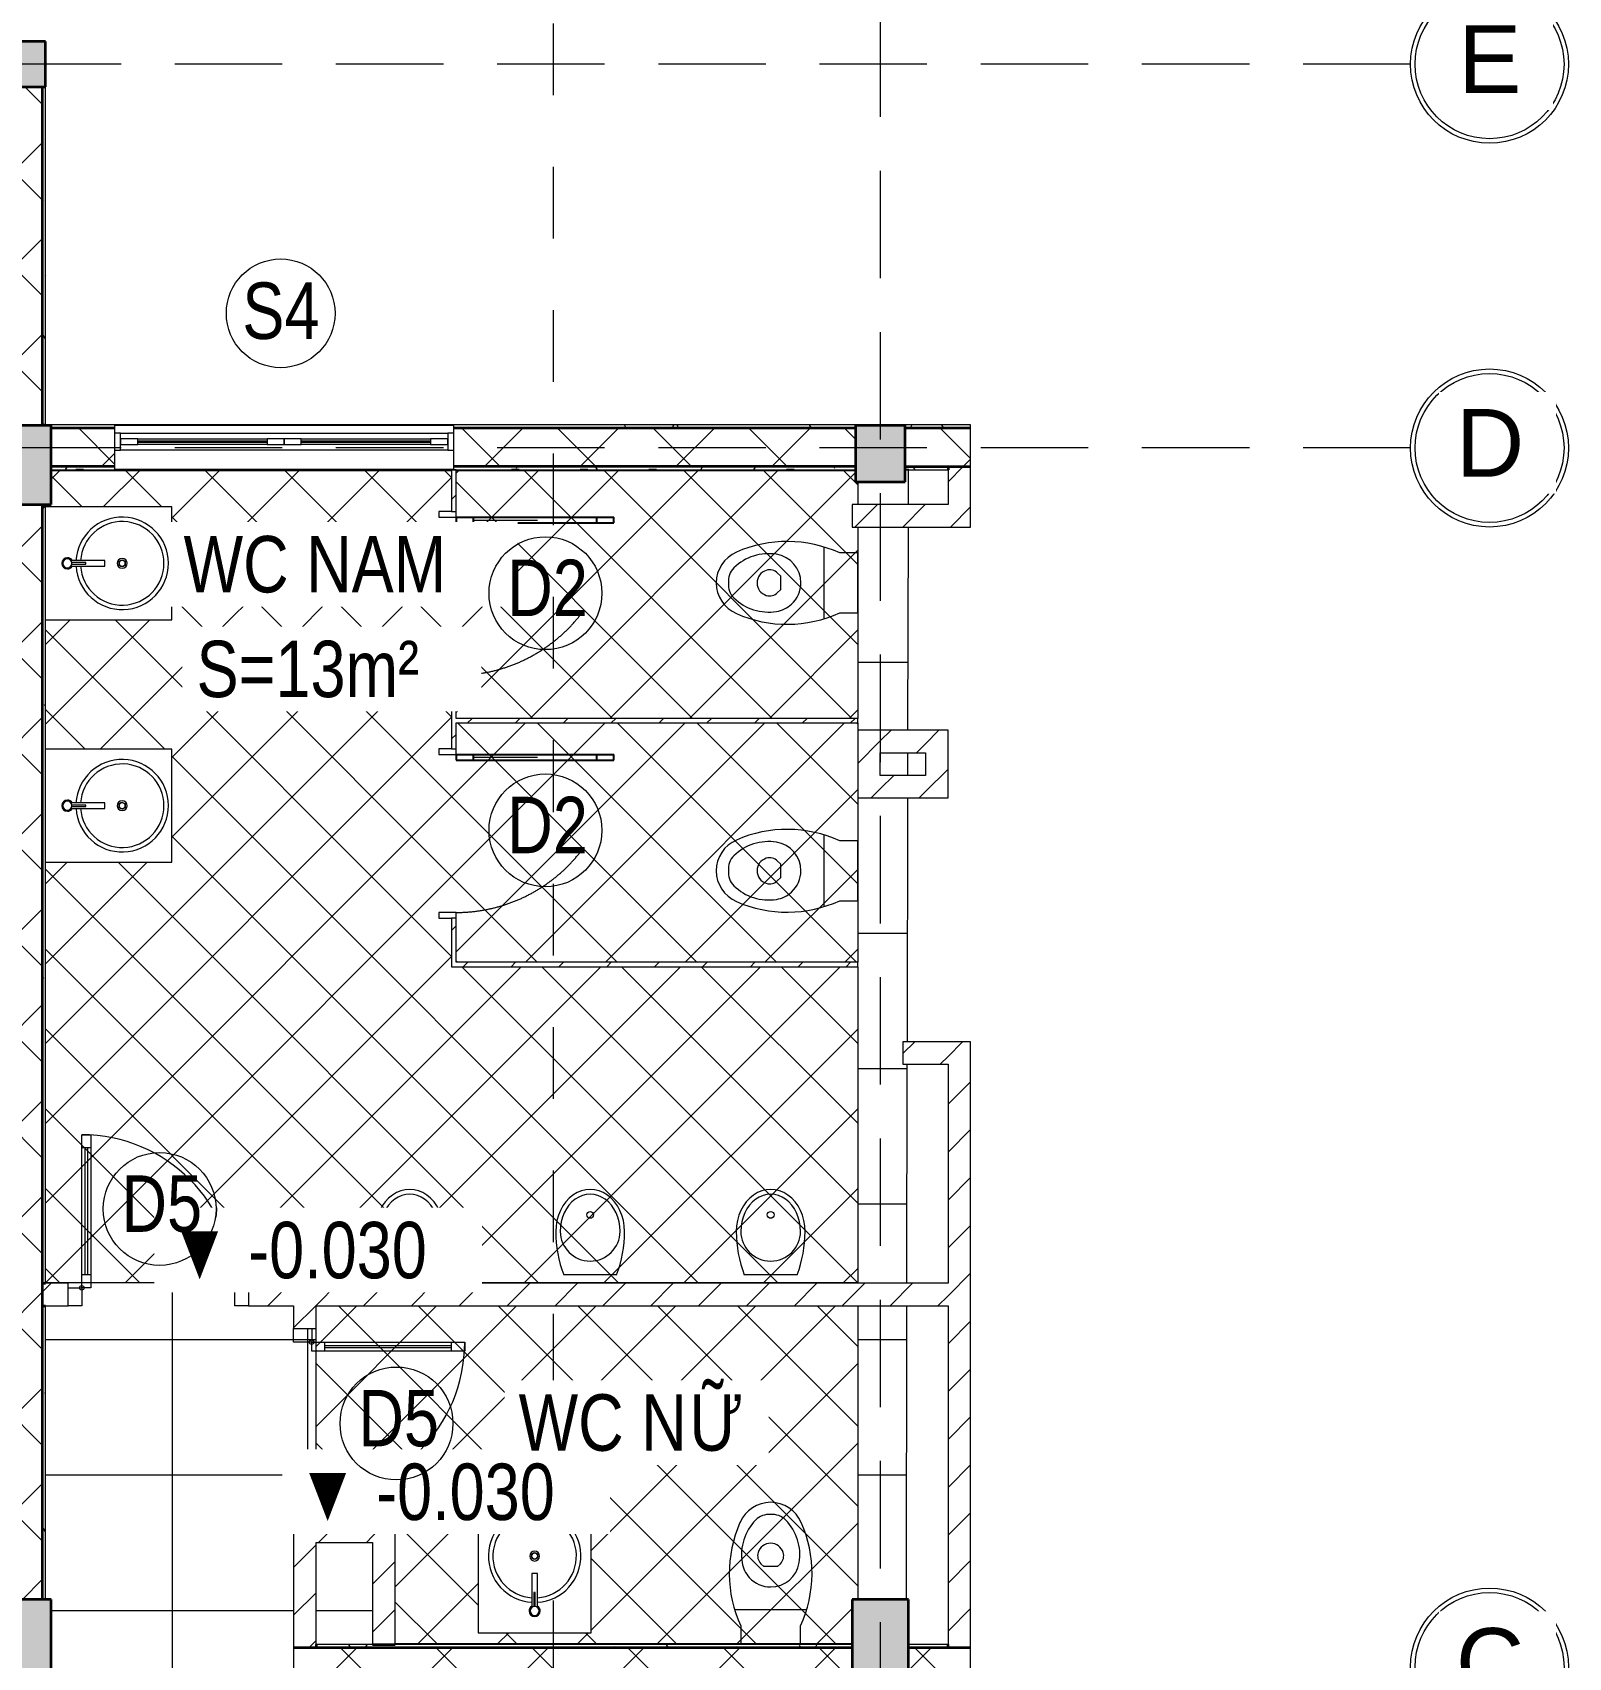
# Model space of a CAD drawing. Header units: millimetres. Extents: x -20485 to 47878, y -12815 to 18700.
# Drawn here: x 33392 to 40200, y 7842 to 15040 of the extents above; entities that cross this region are included whole.
import ezdxf

# ---------------------------------------------------------------- set-up
doc = ezdxf.new("R2010")
doc.units = ezdxf.units.MM
for name, pattern in [('Abgebrochen', [714.375, 476.25, -238.125]), ('Aligning Line', [635, 317.5, -317.5]), ('Centre', [3175, 635, -476.25, 1587.5, -476.25]), ('Hidden', [714.375, 476.25, -238.125])]:
    doc.linetypes.add(name, pattern=pattern)
for name, color, linetype, lineweight in [('A-DOOR', 7, 'Continuous', 18), ('A-DOOR-FRAM', 7, 'Continuous', 18), ('A-DOOR-GLAZ', 7, 'Continuous', 18), ('A-DOOR-IDEN', 7, 'Continuous', 9), ('A-FLOR', 7, 'Continuous', 9), ('A-FLOR-PATT', 7, 'Continuous', 9), ('A-GLAZ', 7, 'Continuous', 18), ('A-GLAZ-IDEN', 7, 'Continuous', 9), ('A-WALL', 7, 'Continuous', 25), ('A-WALL-PATT', 7, 'Continuous', 18), ('G-ANNO-SYMB', 7, 'Abgebrochen', 9), ('G-ANNO-TEXT', 7, 'Continuous', 9), ('P-SANR-FIXT', 7, 'Continuous', 9), ('S-COLS', 7, 'Continuous', 25), ('S-GRID', 7, 'Continuous', 9), ('S-GRID-IDEN', 7, 'Continuous', 9)]:
    doc.layers.add(name, color=color, linetype=linetype, lineweight=lineweight)
doc.styles.add('Arial', font='arial.ttf', dxfattribs={"width": 0.8, "height": 250})
doc.styles.add('Arial_3', font='arial.ttf', dxfattribs={"height": 300})
doc.styles.add('Arial_4', font='arial.ttf', dxfattribs={"width": 0.8, "height": 250})
doc.styles.add('Arial_5', font='arial.ttf', dxfattribs={"width": 0.8, "height": 250})
pattern_1 = [(0, (27793.29, 0), (406.4, 101.6), [33.528, -271.272, 33.528, -271.272, -1625.6]), (0, (27793.29, 0), (406.4, 101.6), [-609.6, 33.528, -576.072, 33.528, -271.272, -711.2]), (0, (27793.29, 0), (406.4, 101.6), [-1524, 33.528, -169.672, 33.528, -474.472]), (120, (27945.69, 50.8), (-291.1882, 301.1527), [33.528, -271.272, 33.528, -271.272, -1625.6]), (120, (27945.69, 50.8), (-291.1882, 301.1527), [-609.6, 33.528, -576.072, 33.528, -271.272, -711.2]), (120, (27945.69, 50.8), (-291.1882, 301.1527), [-1524, 33.528, -169.672, 33.528, -474.472]), (240, (27996.49, 254), (-115.2118, -402.7527), [33.528, -271.272, 33.528, -271.272, -1625.6]), (240, (27996.49, 254), (-115.2118, -402.7527), [-609.6, 33.528, -576.072, 33.528, -271.272, -711.2]), (240, (27996.49, 254), (-115.2118, -402.7527), [-1524, 33.528, -169.672, 33.528, -474.472])]
pattern_2 = [(45, (27793.3, 0), (-212.132, 212.132), []), (135, (27793.3, 0), (-212.132, -212.132), [])]
pattern_3 = [(45, (27793.29, 0), (-106.066, 106.066), [])]

# ---------------------------------------------------------------- blocks, each defined once
blk = doc.blocks.new('CỬA 1 CÁNH EROWINDOW_có ô chết_ - D5_800x2200-2361260-01_MẶT BẰNG TẦNG 1')
at = {"layer": 'A-DOOR'}
for p, q in [((-339, 708), (-299, 708)), ((-339, 30), (-339, 708)), ((-299, 650), (-339, 650)), ((-324, 88), (-324, 650)), ((-314, 650), (-314, 88)), ((-299, 708), (-299, 650)), ((-299, 708), (-299, 30)), ((-299, 88), (-339, 88)), ((-400, -50), (-400, 30)), ((-400, 30), (-339, 30)), ((-339, 30), (-339, -50)), ((-299, 30), (-339, 30)), ((339, -50), (339, 30)), ((339, 30), (400, 30)), ((400, 30), (400, -50)), ((-339, -50), (-400, -50)), ((400, -50), (339, -50))]:
    blk.add_line(p, q, dxfattribs=at)
blk.add_circle((-339, 30), 10, dxfattribs=at)
blk.add_arc((-339, 30), 678, 0, 90, dxfattribs=at)
blk = doc.blocks.new('M_Concrete-Rectangular-Column - COT250X400-2391830-01_MẶT BẰNG TẦNG 1')
at = {"layer": 'S-COLS', "lineweight": 35}
blk.add_hatch(color=256, dxfattribs=at).paths.add_polyline_path([(125, -200), (125, 200), (-125, 200), (-125, -200)])
for p, q in [((125, 200), (-125, 200)), ((-125, 200), (-125, -200)), ((125, -200), (125, 200)), ((-125, -200), (125, -200))]:
    blk.add_line(p, q, dxfattribs=at)
blk = doc.blocks.new('M_Concrete-Rectangular-Column - COT250X350-2391829-01_MẶT BẰNG TẦNG 1')
at = {"layer": 'S-COLS', "lineweight": 35}
blk.add_hatch(color=256, dxfattribs=at).paths.add_polyline_path([(125, -175), (125, 175), (-125, 175), (-125, -175)])
for p, q in [((125, 175), (-125, 175)), ((-125, 175), (-125, -175)), ((125, -175), (125, 175)), ((-125, -175), (125, -175))]:
    blk.add_line(p, q, dxfattribs=at)
blk = doc.blocks.new('M_Concrete-Rectangular-Column - COT220X250-2391831-01_MẶT BẰNG TẦNG 1')
at = {"layer": 'S-COLS', "lineweight": 35}
blk.add_hatch(color=256, dxfattribs=at).paths.add_polyline_path([(110, -125), (110, 125), (-110, 125), (-110, -125)])
for p, q in [((110, 125), (-110, 125)), ((-110, 125), (-110, -125)), ((110, -125), (110, 125)), ((-110, -125), (110, -125))]:
    blk.add_line(p, q, dxfattribs=at)
blk = doc.blocks.new('M_Concrete-Rectangular-Column - COT200X200-2391828-01_MẶT BẰNG TẦNG 1')
at = {"layer": 'S-COLS', "lineweight": 35}
blk.add_hatch(color=256, dxfattribs=at).paths.add_polyline_path([(100, -100), (100, 100), (-100, 100), (-100, -100)])
for p, q in [((100, 100), (-100, 100)), ((-100, 100), (-100, -100)), ((100, -100), (100, 100)), ((-100, -100), (100, -100))]:
    blk.add_line(p, q, dxfattribs=at)
blk = doc.blocks.new('CUA SO 2 CANH NHOM KINH O O THOANG - S4_1500x1400-2404853-01_MẶT BẰNG TẦNG 1')
at = {"layer": 'A-GLAZ'}
for p, q in [((-725, 63), (-750, 63)), ((-725, -13), (-725, 63)), ((-649, 37.5), (-725, 37.5)), ((-725, 37.5), (-725, 12.5)), ((-725, 12.5), (-649, 12.5)), ((-649, 12.5), (-649, 37.5)), ((-76, 27.5), (-649, 27.5)), ((-649, 27.5), (-649, 22.5)), ((-649, 22.5), (-76, 22.5)), ((0, 37.5), (-76, 37.5)), ((-76, 37.5), (-76, 12.5)), ((-76, 22.5), (-76, 27.5)), ((-76, 12.5), (0, 12.5)), ((0, 12.5), (0, 37.5)), ((76, 37.5), (0, 37.5)), ((0, 37.5), (0, 12.5)), ((0, 12.5), (76, 12.5)), ((76, 12.5), (76, 37.5)), ((649, 27.5), (76, 27.5)), ((76, 27.5), (76, 22.5)), ((76, 22.5), (649, 22.5)), ((725, 37.5), (649, 37.5)), ((649, 37.5), (649, 12.5)), ((649, 22.5), (649, 27.5)), ((649, 12.5), (725, 12.5)), ((750, 63), (725, 63)), ((725, 63), (725, -13)), ((725, 12.5), (725, 37.5)), ((-750, -13), (-725, -13)), ((725, -13), (750, -13))]:
    blk.add_line(p, q, dxfattribs=at)
at = {"layer": 'A-GLAZ', "lineweight": 9}
for p, q in [((-725, 63), (725, 63)), ((-649, 37.5), (-76, 37.5)), ((-76, 12.5), (-649, 12.5)), ((76, 37.5), (649, 37.5)), ((649, 12.5), (76, 12.5)), ((725, -13), (-725, -13))]:
    blk.add_line(p, q, dxfattribs=at)
blk = doc.blocks.new('xi bet 2 - 540 x 360mm-820673-01_MẶT BẰNG TẦNG 1')
at = {"layer": 'P-SANR-FIXT'}
for p, q in [((132.5, 0), (-132.5, 0)), ((-132.5, 0), (-132.5, -79.9)), ((132.5, -79.9), (132.5, 0)), ((-159.2, -150.5), (159.2, -150.5)), ((-43.1, -355.1), (-30.8, -342.8)), ((-30.8, -342.8), (30.8, -342.8)), ((30.8, -342.8), (43.1, -355.1))]:
    blk.add_line(p, q, dxfattribs=at)
for centre, radius, start, end in [((375, -312.7), 558.4, 155.35449, 203.79689), ((-375, -312.7), 558.4, 336.20311, 24.64551), ((0, -380.4), 128.2, 89.99847, 170.90608), ((0, -380.4), 128.2, 42.44528, 90.00153), ((-7.8, -390.5), 50, 135, 197.18646), ((7.8, -390.5), 50, 342.81705, 45), ((0, -380.4), 128.2, 9.09392, 42.44528), ((90.5, -394.9), 219.9, 170.90608, 224.39736), ((0, -388.1), 58.1, 197.18646, 342.81705), ((-90.5, -394.9), 219.9, 315.60264, 9.09392), ((1.4, -477.5), 150, 203.79689, 269.46886), ((-8.3, -491.7), 81.6, 224.39736, 275.83548), ((-1.4, -477.5), 150, 270.53114, 336.20311), ((8.3, -491.7), 81.6, 264.16452, 315.60264)]:
    blk.add_arc(centre, radius, start, end, dxfattribs=at)
blk = doc.blocks.new('tieu nam2 - tieu nam2-818435-01_MẶT BẰNG TẦNG 1')
at = {"layer": 'P-SANR-FIXT'}
blk.add_line((-117.4, -2.6), (117.4, -2.6), dxfattribs=at)
blk.add_circle((0, -268.3), 15, dxfattribs=at)
for centre, start, end in [((392.4, -195), 159.32606, 180), ((-392.4, -195), 360, 20.67394)]:
    blk.add_arc(centre, 544.9, start, end, dxfattribs=at)
for major_axis, ratio, start_param, end_param in [((-132.5, 0), 0.987707, 3.141593, 6.283185), ((0, 186.2), 0.819068, 1.570796, 4.712389), ((0, 165), 0.80303, 1.570796, 4.712389)]:
    blk.add_ellipse((0, -195), major_axis=major_axis, ratio=ratio, start_param=start_param, end_param=end_param, dxfattribs=at)
blk = doc.blocks.new('chau rua tay2 - chau rua tay2-814154-01_MẶT BẰNG TẦNG 1')
at = {"layer": 'P-SANR-FIXT'}
for p, q in [((-225.2, 0), (-225.2, -560)), ((274.8, -560), (274.8, 0)), ((12.8, -112.3), (12.8, -263)), ((21.8, -116.1), (21.8, -179.3)), ((27.8, -179.3), (27.8, -116.1)), ((36.8, -263), (36.8, -112.3)), ((21.8, -179.3), (27.8, -179.3)), ((12.8, -263), (36.8, -263)), ((-225.2, -560), (274.8, -560))]:
    blk.add_line(p, q, dxfattribs=at)
blk.add_circle((24.8, -340), 13.7, dxfattribs=at)
for centre, radius, start, end in [((24.8, -340), 205, 93.51373, 86.73049), ((24.8, -97.3), 25, 360, 180), ((24.8, -97.3), 25, 180, 239.83638), ((24.8, -97.3), 20, 360, 180), ((24.8, -97.3), 20, 180, 360), ((24.8, -97.3), 25, 300.16362, 360), ((24.8, -340), 185, 93.83415, 86.21592), ((24.8, -340), 22, 360, 180), ((24.8, -340), 22, 180, 360), ((24.8, -340), 13.7, 0, 180), ((24.8, -340), 13.7, 180, 0)]:
    blk.add_arc(centre, radius, start, end, dxfattribs=at)
blk = doc.blocks.new('chau rua tay2 - chau rua tay2-V3-01_MẶT BẰNG TẦNG 1')
at = {"layer": 'P-SANR-FIXT'}
for p, q in [((274.8, 0), (-225.2, 0)), ((-225.2, 0), (-225.2, -560)), ((274.8, -560), (274.8, 0)), ((12.8, -112.3), (12.8, -263)), ((21.8, -116.1), (21.8, -179.3)), ((27.8, -179.3), (27.8, -116.1)), ((36.8, -263), (36.8, -112.3)), ((21.8, -179.3), (27.8, -179.3)), ((12.8, -263), (36.8, -263)), ((-225.2, -560), (274.8, -560))]:
    blk.add_line(p, q, dxfattribs=at)
blk.add_circle((24.8, -340), 13.7, dxfattribs=at)
for centre, radius, start, end in [((24.8, -340), 205, 93.51373, 86.73049), ((24.8, -97.3), 25, 360, 180), ((24.8, -97.3), 25, 180, 239.83638), ((24.8, -97.3), 20, 360, 180), ((24.8, -97.3), 20, 180, 360), ((24.8, -97.3), 25, 300.16362, 360), ((24.8, -340), 185, 93.83415, 86.21592), ((24.8, -340), 22, 360, 180), ((24.8, -340), 22, 180, 360), ((24.8, -340), 13.7, 0, 180), ((24.8, -340), 13.7, 180, 0)]:
    blk.add_arc(centre, radius, start, end, dxfattribs=at)
blk = doc.blocks.new('cua nhom wc - Đ2_750x2000-2406173-01_MẶT BẰNG TẦNG 1')
at = {"layer": 'A-DOOR', "lineweight": 25}
for p, q in [((-350, 10), (-350, 709.6)), ((-325, 709.6), (-350, 709.6)), ((-325, 10), (-325, 709.6)), ((-325, 633.6), (-350, 633.6)), ((-350, 86), (-325, 86)), ((-350, 10), (-325, 10))]:
    blk.add_line(p, q, dxfattribs=at)
at = {"layer": 'A-DOOR', "linetype": 'Centre', "lineweight": 9}
blk.add_arc((-350, 10), 700, 360, 87.95329, dxfattribs=at)
at = {"layer": 'A-DOOR-FRAM'}
for p, q in [((-350, 10), (-375, 10)), ((-350, -66), (-350, 10)), ((375, 10), (350, 10)), ((350, 10), (350, -66)), ((-375, -10), (-375, -66)), ((-375, -66), (-350, -66)), ((350, -66), (375, -66)), ((375, -66), (375, -10))]:
    blk.add_line(p, q, dxfattribs=at)
at = {"layer": 'A-DOOR-GLAZ'}
blk.add_line((-337.5, 86), (-337.5, 371), dxfattribs=at)
blk = doc.blocks.new('Grid - TRUC  D1-102336-01_MẶT BẰNG TẦNG 1')
at = {"layer": 'S-GRID-IDEN'}
for radius in [3.5, 3.3]:
    blk.add_circle((0, 0), radius, dxfattribs=at)
blk = doc.blocks.new('KÝ HIEU CUA ĐI - KÝ HIEU CUA ĐI-1233-01_MẶT BẰNG TẦNG 1')
at = {"layer": 'A-DOOR-IDEN'}
blk.add_circle((0.059, -0.208), 2.5, dxfattribs=at)
blk = doc.blocks.new('KÝ HIỆU CỬA SỔ - KÝ HIỆU CỬA SỔ-146125-01_MẶT BẰNG TẦNG 1')
at = {"layer": 'A-GLAZ-IDEN'}
blk.add_circle((-0.075, -0.066), 2.408, dxfattribs=at)

msp = doc.modelspace()

# ---------------------------------------------------------------- hatches: boundary and pattern name
at = {"layer": 'A-FLOR-PATT'}
h = msp.add_hatch(dxfattribs=at)
h.set_pattern_fill('FP_8', color=256, style=0, pattern_type=2)
h.set_pattern_definition([(0.0043, (16612.5, 7449.6), (-0.045, 600), []), (90.004, (16612.5, 7449.6), (-600, -0.042), [])])
h.paths.add_polyline_path([(1174.5, 2450), (1174.5, 2450), (1174.5, 1545)])
h.paths.add_polyline_path([(450, -100.9), (2175, -100.7), (2175, 94), (3075, 94), (3075, -100.7), (4200, -100.6), (4200, -56), (3375, -56), (3375, 44), (4200, 44), (4200, 94), (4225, 94), (4225, 250), (4475, 250), (4475, 100), (7925, 100), (7925, 250), (7950, 250), (7950, 5100), (7925, 5100), (7925, 5300), (7350, 5300), (7350, 5500), (8750, 5500), (8750, 5300), (8175, 5300), (8175, 5100), (8150, 5100), (8150, 250), (8175, 250), (8175, 100), (11525, 100), (11525, 250), (11775, 250), (11775, 100), (15125, 100), (15125, 250), (15150, 250), (15150, 5100), (15125, 5100), (15125, 5300), (14550, 5300), (14550, 5500), (15550, 5500), (15550, 5300), (15375, 5300), (15375, 5100), (15350, 5100), (15350, 250), (15375, 250), (15375, 100), (22325, 100), (22325, 250), (22350, 250), (22350, 5100), (22325, 5100), (22325, 5300), (18975, 5300), (18975, 5100), (18725, 5100), (18725, 5300), (16550, 5300), (16550, 5500), (22650, 5500), (22650, 5300), (22575, 5300), (22575, 5100), (22550, 5100), (22550, 250), (22575, 250), (22575, 100), (25925, 100), (25925, 250), (26175, 250), (26175, 100), (29525, 100), (29525, 250), (29550, 250), (29550, 5100), (29525, 5100), (29525, 5300), (26175, 5300), (26175, 5100), (25925, 5100), (25925, 5300), (23650, 5300), (23650, 5500), (30050, 5500), (30050, 5300), (29775, 5300), (29775, 5100), (29750, 5100), (29750, 250), (29775, 250), (29775, 100), (32200, 100), (32200, 94), (33225, 94), (33225, 250), (33475, 250), (33475, 94), (33545, 94), (33545, 44), (34370, 44), (34370, -56), (33545, -56), (33545, -98.4), (34670, -98.3), (34670, 94), (35570, 94), (35570, -98.3), (37040, -98.1), (37040, 101.7), (34650, 101.7), (34650, 49), (34450, 49), (34450, 5300), (33475, 5300), (33475, 5100), (33225, 5100), (33225, 5300), (31050, 5300), (31050, 5500), (34650, 5500), (34650, 5300.9), (36150, 5300.9), (36150, 5500), (37050, 5500), (37050, 5900), (37250, 5900), (37250, 5500), (37260.4, 5500), (37264.5, 7700), (37250, 7700), (37250, 7300), (37050, 7300), (37050, 7700), (34550, 7700), (34550, 8500), (34650, 8500), (34650, 9300), (34550, 9300), (34550, 9400), (34350, 9400), (34350, 9500), (37267.9, 9500), (37269.7, 10470), (37250, 10470), (37250, 10570), (37269.9, 10570), (37271.9, 11650), (37050, 11650), (37050, 9501.7), (33450, 9501.7), (33450.5, 9500), (33550, 9500), (33550, 9400), (33450, 9400), (33450, 8100), (33475, 8100), (33475, 7700), (33150, 7700), (33150, 7675), (31950, 7675), (31950, 7700), (29412, 7700), (29412, 7900), (29525, 7900.9), (29525, 8100), (29550, 8100), (29550, 12950), (29525, 12950), (29525, 13100), (26850, 13100), (26850, 7900), (28412, 7900), (28412, 7700), (25337, 7700), (25337, 7900), (25925, 7900), (25925, 8100), (26175, 8100), (26175, 7900), (26650, 7900), (26650, 13100), (26175, 13100), (26175, 12950), (25925, 12950), (25925, 13100), (24150, 13100), (24150, 7900), (24337, 7900), (24337, 7700), (23862, 7700), (23862, 7900), (23950, 7900), (23950, 13100), (23825, 13100), (23825, 13090), (23800, 13085), (23000, 13085), (23000, 12000), (21500, 12000), (21500, 7900), (22325, 7900), (22325, 8100), (22575, 8100), (22575, 7900), (22862, 7900), (22862, 7700), (21250, 7700), (21250, 7900), (21400, 7900), (21400, 12000), (19900, 12000), (19900, 13100), (19863, 13100), (19863, 13090), (19838, 13085), (19038, 13085), (19013, 13090), (19013, 13100), (18975, 13100), (18975, 12950), (18950, 12950), (18950, 8100), (18975, 8100), (18975, 7900), (20250, 7900), (20250, 7700), (16487, 7700), (16487, 7900), (18725, 7900), (18725, 8100), (18750, 8100), (18750, 12950), (18725, 12950), (18725, 13100), (15375, 13100), (15375, 12950), (15350, 12950), (15350, 8100), (15375, 8100), (15375, 7900), (15487, 7900), (15487, 7700), (9387, 7700), (9387, 7900), (11525, 7900), (11525, 8100), (11775, 8100), (11775, 7900), (15125, 7900), (15125, 8100), (15150, 8100), (15150, 12950), (15125, 12950), (15125, 13100), (11775, 13100), (11775, 12950), (11525, 12950), (11525, 13100), (8175, 13100), (8175, 12950), (8150, 12950), (8150, 8100), (8175, 8100), (8175, 7900), (8387, 7900), (8387, 7700), (5750, 7699.1), (5750, 7675), (4589.3, 7675), (4589.3, 6600), (4589.3, 6600), (4589.3, 5500), (5950, 5500), (5950, 5300), (4589.3, 5300), (4589.3, 2885.5), (1174.5, 2885.5), (1174.5, 2450), (700, 2450), (700, 345), (500, 345), (500, 1245), (450, 1245), (450, 150), (600, 150), (600, 245), (700, 245), (700, 94), (660, 94), (660, -100), (450, -100)])
h.paths.add_polyline_path([(32200, -98.5), (33225, -98.4), (33225, -6), (32200, -6), (32200, -85)])
h.paths.add_polyline_path([(1598.7, -56), (975, -56), (975, 44), (1875, 44), (1875, -56), (1821, -56)])
h.paths.add_polyline_path([(35925.8, -56), (35870, -56), (35870, 44), (36770, 44), (36770, -56), (36249.6, -56)])
h.paths.add_polyline_path([(37170, 150), (37250.5, 150), (37252.5, 1245), (37245, 1245), (37245, 345), (37050, 345), (37050, 245), (37145, 245), (37145, 150)])
h.paths.add_polyline_path([(37196.5, 1345), (37252.7, 1345), (37252.9, 1445), (37145, 1445), (37145, 1345)])
h.paths.add_polyline_path([(450, 1345), (600, 1345), (600, 1445), (450, 1445)])
h.paths.add_polyline_path([(450, 1545), (550, 1545), (550, 2445), (650, 2445), (650, 1545), (700, 1545), (700, 2445), (695, 2450), (450, 2450), (450, 1599)])
h.paths.add_polyline_path([(37195, 1545), (37253.1, 1545), (37256.5, 3400), (37150, 3400), (37150, 2795), (37145, 2795), (37145, 2545), (37050, 2450), (37050, 1545), (37095, 1545), (37095, 2445), (37195, 2445), (37195, 1599)])
h.paths.add_polyline_path([(37116.7, 3500), (37256.7, 3500), (37259.7, 5100), (37050, 5100), (37050, 3500)])
h.paths.add_polyline_path([(11775, 5100), (11525, 5100), (11525, 5300), (10150, 5300), (10150, 5500), (13150, 5500), (13150, 5300), (11775, 5300)])
h.paths.add_polyline_path([(599.7, 6600), (599.7, 6600), (599.7, 6600)])
h.paths.add_polyline_path([(29775, 7900), (31950, 7900), (31950, 7925), (33150, 7925), (33150, 7900), (33225, 7900.9), (33225, 8100), (33250, 8100), (33250, 12950), (33225, 12950), (33225, 13300), (33250, 13300), (33250, 14800), (29750, 14800), (29750, 13300), (29775, 13300), (29775, 12950), (29750, 12950), (29750, 12489.3), (29781.1, 12496.6), (30299.2, 12738.2), (30346.5, 12932.7), (30478.5, 12649.5), (30525.8, 12843.9), (31075, 13100), (31075, 10187.2), (31096.3, 10183.8), (31110.8, 10177.6), (31122, 10170), (31132.7, 10159), (31142, 10144.4), (31146.9, 10130.6), (31149.2, 10111.3), (31147.3, 10095.1), (31140.7, 10079.2), (31130.3, 10063.2), (31119.6, 10053.6), (31105, 10044.2), (31090.2, 10039.5), (31074.6, 10037.7), (31054, 10040.8), (31038.5, 10047.3), (31027.2, 10055), (31016.5, 10066), (31007.2, 10080.6), (31002.3, 10094.4), (31001.3, 10100), (29823.7, 10100), (29821.3, 10089.4), (29815.2, 10075.1), (29805.5, 10062.3), (29794.5, 10052), (29779.6, 10043.8), (29765, 10039.3), (29750, 10037.7), (29750, 8100), (29775, 8100), (29775, 7900.9)])
h.paths.add_polyline_path([(35602, 7900), (37025, 7900), (37025, 7902.6), (35000, 7902.6), (35000, 7900), (35002.1, 7900)])
h.paths.add_polyline_path([(7925, 7900), (7925, 8100), (7950, 8100), (7950, 12950), (7925, 12950), (7925, 13300), (7950, 13300), (7950, 14800), (4450, 14800), (4451, 13300), (4475, 13299.2), (4475, 12950), (4450, 12950), (4450, 12489.3), (4481.1, 12496.6), (4999.2, 12738.2), (5046.5, 12932.7), (5178.5, 12649.5), (5225.8, 12843.9), (5775, 13100), (5775, 10187.2), (5796.3, 10183.8), (5810.8, 10177.6), (5822, 10170), (5832.7, 10159), (5842, 10144.4), (5846.9, 10130.6), (5849.3, 10112.5), (5847.3, 10095.1), (5840.7, 10079.2), (5830.3, 10063.2), (5819.6, 10053.6), (5805, 10044.2), (5790.2, 10039.5), (5774.6, 10037.7), (5754, 10040.8), (5738.5, 10047.3), (5727.2, 10055), (5716.5, 10066), (5707.2, 10080.6), (5702.3, 10094.4), (5701.3, 10100), (4589.3, 10100), (4589.3, 7925), (5750, 7925), (5750, 7900)])
h.paths.add_polyline_path([(34900, 7900), (34900, 8351.7), (34650, 8351.7), (34650, 7900)])
h.paths.add_polyline_path([(37128.7, 8100), (37265.3, 8100), (37267.7, 9400), (37050, 9400), (37050, 8100), (37065, 8100)])
h.paths.add_polyline_path([(4250, 10314.5), (4250, 12950), (4225, 12950), (4225, 13106), (4200, 13106), (4200, 13156), (3375, 13156), (3375, 13256), (4200, 13256), (4200, 13299.2), (3075, 13299.7), (3075, 13106), (2175, 13106), (2175, 13300.1), (660, 13300), (660, 13106), (700, 13106), (700, 12955), (600, 12955), (600, 13050), (450, 13050), (450, 11955), (500, 11955), (500, 12855), (700, 12855), (700, 11655), (650, 11655), (650, 10755), (550, 10755), (550, 11655), (450, 11655), (450, 10750), (695, 10750), (700, 10755), (700, 10750), (1174.5, 10750), (1174.5, 10314.5), (4189.5, 10314.5)])
h.paths.add_polyline_path([(37231.4, 11750), (37272.1, 11750), (37272.3, 11850), (37150, 11850), (37150, 11750), (37210.4, 11750)])
h.paths.add_polyline_path([(600, 11755), (600, 11855), (450, 11855), (450, 11755)])
h.paths.add_polyline_path([(37195, 11950), (37272.5, 11950), (37274.2, 12850), (37050, 12850), (37050, 11950), (37150, 11950)])
h.paths.add_polyline_path([(37260, 12950), (37274.3, 12950), (37274.6, 13103), (37260, 13103), (37260, 13050), (37050, 13050), (37050, 12950), (37254.8, 12950)])
h.paths.add_polyline_path([(33475, 13100.9), (35250, 13100.9), (35250, 13102.6), (35270, 13102.6), (35270, 13100.9), (37040, 13101.4), (37040, 13103), (33475, 13103)])
h.paths.add_polyline_path([(1821, 13156), (975, 13156), (975, 13256), (1875, 13256), (1875, 13156)])
h.paths.add_polyline_path([(22575, 13300), (22575, 13301.2), (19913, 13301.3), (19913, 13300), (22325, 13300)])
h.paths.add_polyline_path([(18963, 13300), (18963, 13301.3), (8450, 13301.7), (8450, 13300), (18762.3, 13300)])
h.paths.add_polyline_path([(29250, 13300), (29250, 13300.9), (29125.1, 13300)])
h.paths.add_polyline_path([(29350, 13300), (29550, 13300.9), (29550, 13300.9), (29350, 13300.9)])
h.paths.add_polyline_path([(19898.2, 13300), (19898.6, 13300), (19898.4, 13301.3)])
h.paths.add_polyline_path([(8350, 13300), (8350, 13301.7), (8150, 13301.7), (8150, 13300), (8251.3, 13300)])
h.paths.add_polyline_path([(4250, 13406), (4250, 15000), (4250, 15000), (4250, 13406)])
h.paths.add_polyline_path([(29550, 13802), (29550, 13802), (29550, 14316.9)])
h.paths.add_polyline_path([(33449.3, 15000), (33449.3, 15000), (33449.2, 15000)])
h = msp.add_hatch(dxfattribs=at)
h.set_pattern_fill('FP_5', color=256, style=0, pattern_type=2)
h.set_pattern_definition([(225, (35250, 11301.3), (176.777, -176.777), []), (315, (35250, 11301.3), (176.777, 176.777), [])])
h.paths.add_polyline_path([(33450, 9501.7), (37050, 9501.7), (37050, 10902.1), (35250, 10902.1), (35250, 11117.7), (35194, 11117.7), (35194, 11142.7), (35270, 11142.7), (35270, 10922.1), (37050, 10922.1), (37050, 11982.4), (35270, 11982.4), (35270, 11842.7), (35194, 11842.7), (35194, 11867.7), (35250, 11867.7), (35250, 12168), (35194, 12168), (35194, 12193), (35270, 12193), (35270, 12002.4), (37050, 12002.4), (37050, 12850), (37025, 12850), (37025, 12950), (37050, 12950), (37050, 13050), (37040, 13050), (37040, 13100.9), (35270, 13100.9), (35270, 12893), (35194, 12893), (35194, 12918), (35250, 12918), (35250, 13100.9), (33475, 13100.9), (33475, 12950), (33450, 12950), (33450, 12939.1), (34010, 12939.1), (34010, 12439.1), (33450, 12439.1), (33450, 11865.6), (34010, 11865.6), (34010, 11365.6), (33450, 11365.6), (33450, 10049.3)])
h = msp.add_hatch(dxfattribs=at)
h.set_pattern_fill('FP_6', color=256, style=0, pattern_type=2)
h.set_pattern_definition([(45, (35850, 8652.17), (-176.777, 176.777), []), (135, (35850, 8652.17), (-176.777, -176.777), [])])
h.paths.add_polyline_path([(37025, 7902.6), (37025, 8100), (37050, 8100), (37050, 9400), (34650, 9400), (34650, 8451.7), (35000, 8451.7), (35000, 7902.6), (36897.3, 7902.6)])
h.paths.add_polyline_path([(35368, 7951.7), (35368, 8511.7), (35868, 8511.7), (35868, 7951.7), (35398, 7951.7)])
at = {"layer": 'A-WALL-PATT', "lineweight": 9}
h = msp.add_hatch(dxfattribs=at)
h.set_pattern_fill('FP_2', color=256, style=0, pattern_type=2)
h.set_pattern_definition(pattern_2)
h.paths.add_polyline_path([(33265, 8100), (33435, 8100), (33435, 12950), (33265, 12950), (33265, 8626.8)])
h.paths.add_polyline_path([(33265, 13300), (33435, 13300), (33435, 14800), (33265, 14800), (33265, 14316.9)])
h = msp.add_hatch(dxfattribs=at)
h.set_pattern_fill('FP_1', color=256, style=0, pattern_type=2)
h.set_pattern_definition(pattern_1)
h.paths.add_polyline_path([(33448, 8100), (33450, 8100), (33450, 9400), (33435, 9400), (33435, 8100)])
h.paths.add_polyline_path([(33450, 9500), (33449.4, 12950), (33435, 12950), (33435, 9500)])
h.paths.add_polyline_path([(33435, 13303), (33450, 13303), (33450, 14800), (33435, 14800), (33435, 14316.9)])
h = msp.add_hatch(dxfattribs=at)
h.set_pattern_fill('FP_1', color=256, style=0, pattern_type=2)
h.set_pattern_definition(pattern_1)
h.paths.add_polyline_path([(35258, 13288), (37040, 13288), (37040, 13300), (37260, 13300), (37260, 13288), (37550, 13288), (37550, 13303), (35258, 13303)])
h.paths.add_polyline_path([(33475, 13288), (33758, 13288), (33758, 13303), (33435, 13303), (33435, 13300), (33475, 13300), (33475, 13289.2)])
h = msp.add_hatch(dxfattribs=at)
h.set_pattern_fill('FP_2', color=256, style=0, pattern_type=2)
h.set_pattern_definition(pattern_2)
h.paths.add_polyline_path([(35258, 13118), (37040, 13118), (37040, 13288), (35258, 13288), (35258, 13203)])
h.paths.add_polyline_path([(37550, 13118), (37550, 13288), (37260, 13288), (37260, 13118), (37450, 13118)])
h.paths.add_polyline_path([(33475, 13118), (33758, 13118), (33758, 13288), (33475, 13288), (33475, 13124.9)])
h = msp.add_hatch(dxfattribs=at)
h.set_pattern_fill('FP_1', color=256, style=0, pattern_type=2)
h.set_pattern_definition(pattern_1)
h.paths.add_polyline_path([(35602, 13103), (37040, 13103), (37040, 13118), (35258, 13118), (35258, 13103)])
h.paths.add_polyline_path([(33758, 13103), (33758, 13118), (33475, 13118), (33475, 13103)])
h.paths.add_polyline_path([(37260, 13103), (37450, 13103), (37450, 13118), (37260, 13118), (37260, 13104.3)])
h = msp.add_hatch(dxfattribs=at)
h.set_pattern_fill('FP_3', color=256, style=0, pattern_type=2)
h.set_pattern_definition(pattern_3)
h.paths.add_polyline_path([(35270, 10922.1), (35270, 11117.7), (35250, 11117.7), (35250, 10922.1), (35260, 10922.1)])
h.paths.add_polyline_path([(35260, 11867.7), (35270, 11867.7), (35270, 12168), (35250, 12168), (35250, 11867.7)])
h.paths.add_polyline_path([(35260, 12918), (35270, 12918), (35270, 13102.6), (35250, 13102.6), (35250, 12918)])
h = msp.add_hatch(dxfattribs=at)
h.set_pattern_fill('FP_3', color=256, style=0, pattern_type=2)
h.set_pattern_definition(pattern_3)
h.paths.add_polyline_path([(37450, 12850), (37550, 12850), (37550, 13118), (37450, 13118), (37450, 12950)])
h = msp.add_hatch(dxfattribs=at)
h.set_pattern_fill('FP_3', color=256, style=0, pattern_type=2)
h.set_pattern_definition(pattern_3)
h.paths.add_polyline_path([(37450, 12850), (37450, 12950), (37025, 12950), (37025, 12850)])
h = msp.add_hatch(dxfattribs=at)
h.set_pattern_fill('FP_3', color=256, style=0, pattern_type=2)
h.set_pattern_definition(pattern_3)
h.paths.add_polyline_path([(35602, 11982.4), (37050, 11982.4), (37050, 12002.4), (35270, 12002.4), (35270, 11982.4)])
h = msp.add_hatch(dxfattribs=at)
h.set_pattern_fill('FP_3', color=256, style=0, pattern_type=2)
h.set_pattern_definition(pattern_3)
h.paths.add_polyline_path([(37050, 11650), (37150, 11650), (37150, 11950), (37050, 11950)])
h = msp.add_hatch(dxfattribs=at)
h.set_pattern_fill('FP_3', color=256, style=0, pattern_type=2)
h.set_pattern_definition(pattern_3)
h.paths.add_polyline_path([(37150, 11850), (37350, 11850), (37350, 11950), (37150, 11950)])
h = msp.add_hatch(dxfattribs=at)
h.set_pattern_fill('FP_3', color=256, style=0, pattern_type=2)
h.set_pattern_definition(pattern_3)
h.paths.add_polyline_path([(37350, 11650), (37450, 11650), (37450, 11950), (37350, 11950), (37350, 11750)])
h = msp.add_hatch(dxfattribs=at)
h.set_pattern_fill('FP_3', color=256, style=0, pattern_type=2)
h.set_pattern_definition(pattern_3)
h.paths.add_polyline_path([(37150, 11650), (37350, 11650), (37350, 11750), (37150, 11750)])
h = msp.add_hatch(dxfattribs=at)
h.set_pattern_fill('FP_3', color=256, style=0, pattern_type=2)
h.set_pattern_definition(pattern_3)
h.paths.add_polyline_path([(35250, 10902.1), (37050, 10902.1), (37050, 10922.1), (35250, 10922.1)])
h = msp.add_hatch(dxfattribs=at)
h.set_pattern_fill('FP_3', color=256, style=0, pattern_type=2)
h.set_pattern_definition(pattern_3)
h.paths.add_polyline_path([(37250, 10470), (37450, 10470), (37450, 10570), (37250, 10570)])
h = msp.add_hatch(dxfattribs=at)
h.set_pattern_fill('FP_3', color=256, style=0, pattern_type=2)
h.set_pattern_definition(pattern_3)
h.paths.add_polyline_path([(37450, 7885), (37550, 7885), (37550, 10570), (37450, 10570), (37450, 7900)])
h = msp.add_hatch(dxfattribs=at)
h.set_pattern_fill('FP_3', color=256, style=0, pattern_type=2)
h.set_pattern_definition(pattern_3)
h.paths.add_polyline_path([(33435, 9400), (33550, 9400), (33550, 9500), (33435, 9500)])
h.paths.add_polyline_path([(35602, 9400), (37450, 9400), (37450, 9500), (34350, 9500), (34350, 9400), (34650, 9400)])
h = msp.add_hatch(dxfattribs=at)
h.set_pattern_fill('FP_3', color=256, style=0, pattern_type=2)
h.set_pattern_definition(pattern_3)
h.paths.add_polyline_path([(34550, 7885), (34650, 7885), (34650, 8500), (34550, 8500), (34550, 7915.6)])
h.paths.add_polyline_path([(34550, 9300), (34650, 9300), (34650, 9400), (34550, 9400)])
h = msp.add_hatch(dxfattribs=at)
h.set_pattern_fill('FP_3', color=256, style=0, pattern_type=2)
h.set_pattern_definition(pattern_3)
h.paths.add_polyline_path([(34650, 8351.7), (34900, 8351.7), (34900, 8451.7), (34650, 8451.7)])
h = msp.add_hatch(dxfattribs=at)
h.set_pattern_fill('FP_3', color=256, style=0, pattern_type=2)
h.set_pattern_definition(pattern_3)
h.paths.add_polyline_path([(34900, 7900), (35000, 7900), (35000, 8451.7), (34900, 8451.7), (34900, 7915.6)])
h = msp.add_hatch(dxfattribs=at)
h.set_pattern_fill('FP_2', color=256, style=0, pattern_type=2)
h.set_pattern_definition(pattern_2)
h.paths.add_polyline_path([(36897.3, 7715), (37025, 7715), (37025, 7885), (34550, 7885), (34550, 7715), (35602, 7715)])
h.paths.add_polyline_path([(37450, 7715), (37550, 7715), (37550, 7885), (37275, 7885), (37275, 7715)])
h = msp.add_hatch(dxfattribs=at)
h.set_pattern_fill('FP_1', color=256, style=0, pattern_type=2)
h.set_pattern_definition(pattern_1)
h.paths.add_polyline_path([(34650, 7885), (37025, 7885), (37025, 7900), (34650, 7900)])
h.paths.add_polyline_path([(37275, 7885), (37450, 7885), (37450, 7900), (37275, 7900), (37275, 7886.1)])

# ---------------------------------------------------------------- linework, layer by layer
at = {"layer": 'A-FLOR'}
for p, q in [((33475, 13100.9), (35250, 13100.9)), ((35270, 13100.9), (37040, 13100.9)), ((37274.3, 12950), (37274.6, 13103)), ((37050, 13050), (37050, 12950)), ((37050, 12850), (37050, 12002.4)), ((37272.5, 11950), (37274.2, 12850)), ((37050, 11982.4), (37050, 11950)), ((37272.1, 11750), (37272.3, 11850)), ((37050, 11650), (37050, 10922.1)), ((37269.9, 10570), (37271.9, 11650)), ((37050, 10902.1), (37050, 9501.7)), ((37267.9, 9500), (37269.7, 10470)), ((37050, 9501.7), (33450, 9501.7)), ((37050, 9400), (37050, 8100)), ((37265.3, 8100), (37267.7, 9400)), ((34650, 8500), (34650, 9300)), ((37025, 7902.6), (35000, 7902.6))]:
    msp.add_line(p, q, dxfattribs=at)
at = {"layer": 'A-WALL', "lineweight": 35}
for p, q in [((33435, 14800), (33435, 13300)), ((33435, 13303), (33450, 13303)), ((33758, 13288), (33475, 13288)), ((37040, 13288), (35258, 13288)), ((37550, 13288), (37260, 13288)), ((33758, 13118), (33475, 13118)), ((37040, 13118), (35258, 13118)), ((37260, 13118), (37550, 13118)), ((37450, 13118), (37450, 13103)), ((33435, 12950), (33435, 8100)), ((33435, 9500), (33450, 9500)), ((33435, 9400), (33450, 9400)), ((37025, 7885), (34550, 7885)), ((34650, 7900), (34650, 7885)), ((34900, 7900), (35000, 7900)), ((37550, 7885), (37275, 7885)), ((37450, 7885), (37450, 7900))]:
    msp.add_line(p, q, dxfattribs=at)
at = {"layer": 'A-WALL', "lineweight": 18}
for p, q in [((33450, 13303), (33450, 14800)), ((33758, 13303), (33450, 13303)), ((33758, 13103), (33758, 13303)), ((37550, 13303), (35258, 13303)), ((35258, 13303), (35258, 13103)), ((37550, 12850), (37550, 13303)), ((33475, 13103), (33758, 13103)), ((35270, 13102.6), (35250, 13102.6)), ((35250, 13102.6), (35250, 12918)), ((35258, 13103), (37040, 13103)), ((35270, 12918), (35270, 13102.6)), ((37260, 13103), (37450, 13103)), ((37450, 13103), (37450, 12950)), ((33450, 9500), (33450, 12950)), ((35250, 12918), (35270, 12918)), ((37450, 12950), (37025, 12950)), ((37025, 12950), (37025, 12850)), ((37025, 12850), (37550, 12850)), ((35270, 12168), (35250, 12168)), ((35250, 12168), (35250, 11867.7)), ((35270, 12002.4), (35270, 12168)), ((37050, 12002.4), (35270, 12002.4)), ((35270, 11982.4), (37050, 11982.4)), ((35270, 11867.7), (35270, 11982.4)), ((37050, 11982.4), (37050, 12002.4)), ((37450, 11950), (37050, 11950)), ((37050, 11950), (37050, 11650)), ((37450, 11650), (37450, 11950)), ((35250, 11867.7), (35270, 11867.7)), ((37150, 11850), (37350, 11850)), ((37150, 11750), (37150, 11850)), ((37350, 11850), (37350, 11750)), ((37350, 11750), (37150, 11750)), ((37050, 11650), (37450, 11650)), ((35270, 11117.7), (35250, 11117.7)), ((35250, 11117.7), (35250, 10902.1)), ((35270, 10922.1), (35270, 11117.7)), ((35250, 10902.1), (37050, 10902.1)), ((37050, 10922.1), (35270, 10922.1)), ((37050, 10902.1), (37050, 10922.1)), ((37550, 10570), (37250, 10570)), ((37250, 10570), (37250, 10470)), ((37550, 7700), (37550, 10570)), ((37250, 10470), (37450, 10470)), ((37450, 10470), (37450, 9500)), ((33550, 9500), (33450, 9500)), ((33550, 9400), (33550, 9500)), ((37450, 9500), (34350, 9500)), ((34350, 9500), (34350, 9400)), ((33450, 8100), (33450, 9400)), ((33450, 9400), (33550, 9400)), ((34350, 9400), (34550, 9400)), ((34550, 9400), (34550, 9300)), ((34650, 9400), (37450, 9400)), ((34650, 9300), (34650, 9400)), ((37450, 9400), (37450, 7900)), ((34550, 9300), (34650, 9300)), ((34650, 8500), (34550, 8500)), ((34550, 8500), (34550, 7700)), ((34650, 8451.7), (34650, 8500)), ((35000, 8451.7), (34650, 8451.7)), ((35000, 7900), (35000, 8451.7)), ((34650, 7900), (34650, 8351.7)), ((34650, 8351.7), (34900, 8351.7)), ((34900, 8351.7), (34900, 7900)), ((34900, 7900), (34650, 7900)), ((37025, 7900), (35000, 7900)), ((37450, 7900), (37275, 7900))]:
    msp.add_line(p, q, dxfattribs=at)
at = {"layer": 'A-WALL'}
for p, q in [((33758, 13303), (35258, 13303)), ((35258, 13103), (33758, 13103))]:
    msp.add_line(p, q, dxfattribs=at)
at = {"layer": 'G-ANNO-SYMB', "linetype": 'Aligning Line'}
msp.add_line((35700, 16350.1), (35700, -4539.5), dxfattribs=at)
at = {"layer": 'S-GRID', "linetype": 'Hidden'}
for p, q in [((37150, 18000), (37150, -3000)), ((39500, 14900), (-3000, 14900)), ((39500, 13200), (-3000, 13200))]:
    msp.add_line(p, q, dxfattribs=at)

# ---------------------------------------------------------------- block references
at = {"layer": 'A-DOOR', "lineweight": 25, "rotation": 270}
for p in [(35260, 12543), (35260, 11492.7)]:
    msp.add_blockref('cua nhom wc - Đ2_750x2000-2406173-01_MẶT BẰNG TẦNG 1', p, dxfattribs=at)
at = {"layer": 'A-DOOR'}
msp.add_blockref('CỬA 1 CÁNH EROWINDOW_có ô chết_ - D5_800x2200-2361260-01_MẶT BẰNG TẦNG 1', (33950, 9450), dxfattribs=at)
at = {"layer": 'A-DOOR', "rotation": 270}
msp.add_blockref('CỬA 1 CÁNH EROWINDOW_có ô chết_ - D5_800x2200-2361260-01_MẶT BẰNG TẦNG 1', (34600, 8900), dxfattribs=at)
at = {"layer": 'A-DOOR-IDEN', "xscale": 99.99999999999993, "yscale": 99.99999999999993, "zscale": 99.99999999999993}
msp.add_blockref('KÝ HIEU CUA ĐI - KÝ HIEU CUA ĐI-1233-01_MẶT BẰNG TẦNG 1', (35660, 11527.2), dxfattribs=at)
at = {"layer": 'A-GLAZ', "lineweight": 9}
msp.add_blockref('CUA SO 2 CANH NHOM KINH O O THOANG - S4_1500x1400-2404853-01_MẶT BẰNG TẦNG 1', (34508, 13203), dxfattribs=at)
at = {"layer": 'A-GLAZ-IDEN', "xscale": 99.99999999999993, "yscale": 99.99999999999993, "zscale": 99.99999999999993}
msp.add_blockref('KÝ HIỆU CỬA SỔ - KÝ HIỆU CỬA SỔ-146125-01_MẶT BẰNG TẦNG 1', (34500, 13803), dxfattribs=at)
at = {"layer": 'P-SANR-FIXT'}
for name, p, rotation in [('chau rua tay2 - chau rua tay2-814154-01_MẶT BẰNG TẦNG 1', (33450, 12664.3), 89.99998127603168), ('xi bet 2 - 540 x 360mm-820673-01_MẶT BẰNG TẦNG 1', (37050, 12602.5), 270), ('chau rua tay2 - chau rua tay2-814154-01_MẶT BẰNG TẦNG 1', (33450, 11590.8), 89.99998127603168), ('xi bet 2 - 540 x 360mm-820673-01_MẶT BẰNG TẦNG 1', (37050, 11327.3), 270), ('tieu nam2 - tieu nam2-818435-01_MẶT BẰNG TẦNG 1', (35064.1, 9534.6), 180.0000198399067), ('tieu nam2 - tieu nam2-818435-01_MẶT BẰNG TẦNG 1', (35864.1, 9534.6), 180.0000198399067), ('tieu nam2 - tieu nam2-818435-01_MẶT BẰNG TẦNG 1', (36664.1, 9534.6), 180.0000198399067), ('chau rua tay2 - chau rua tay2-V3-01_MẶT BẰNG TẦNG 1', (35642.8, 7951.7), 180.0000198399067), ('xi bet 2 - 540 x 360mm-820673-01_MẶT BẰNG TẦNG 1', (36664, 7902.6), 180.0000198399067)]:
    msp.add_blockref(name, p, dxfattribs=dict(at, rotation=rotation))
at = {"layer": 'S-COLS', "lineweight": 35}
for name, p in [('M_Concrete-Rectangular-Column - COT200X200-2391828-01_MẶT BẰNG TẦNG 1', (33350, 14900)), ('M_Concrete-Rectangular-Column - COT250X350-2391829-01_MẶT BẰNG TẦNG 1', (33350, 13125)), ('M_Concrete-Rectangular-Column - COT220X250-2391831-01_MẶT BẰNG TẦNG 1', (37150, 13175)), ('M_Concrete-Rectangular-Column - COT250X400-2391830-01_MẶT BẰNG TẦNG 1', (33350, 7900)), ('M_Concrete-Rectangular-Column - COT250X400-2391830-01_MẶT BẰNG TẦNG 1', (37150, 7900))]:
    msp.add_blockref(name, p, dxfattribs=at)
at = {"layer": 'S-GRID-IDEN', "xscale": 99.99999999999993, "yscale": 99.99999999999993, "zscale": 99.99999999999993, "rotation": 90}
for p in [(39850, 14900), (39850, 13200), (39850, 7800)]:
    msp.add_blockref('Grid - TRUC  D1-102336-01_MẶT BẰNG TẦNG 1', p, dxfattribs=at)

# ---------------------------------------------------------------- texts
at = {"layer": 'A-DOOR-IDEN', "insert": (35496.9, 11655.1), "char_height": 250, "width": 429.704, "attachment_point": 1, "style": 'Arial'}
msp.add_mtext('D2', dxfattribs=at)
at = {"layer": 'A-GLAZ-IDEN', "insert": (34322.6, 13933.1), "char_height": 250, "width": 410.464, "attachment_point": 1, "style": 'Arial'}
msp.add_mtext('S4', dxfattribs=at)

# ---------------------------------------------------------------- next in the draw order: texts
at = {"layer": 'G-ANNO-TEXT', "char_height": 250, "attachment_point": 1, "bg_fill": 3, "box_fill_scale": 1.25, "bg_fill_color": 256, "bg_fill_true_color": 13158600, "bg_fill_transparency": 0}
for s, insert, width, style in [('WC NAM', (34062.3, 12810.3), 1417.383, 'Arial'), ('S=13m²', (34119.7, 12346.3), 1199.324, 'Arial'), ('\\fArial|b0|i0|c238|p34|;\\W.8;▼', (33995.2, 9772.1), 333.502, 'Arial_5'), ('WC N', (35547.1, 9008.3), 917.131, 'Arial'), ('\\fArial|b0|i0|c238|p34|;\\W.8;▼', (34562.4, 8701.5), 333.502, 'Arial_5')]:
    msp.add_mtext(s, dxfattribs=dict(at, insert=insert, width=width, style=style))
at = {"layer": 'S-GRID-IDEN', "char_height": 300, "attachment_point": 1, "style": 'Arial_3', "bg_fill": 3, "box_fill_scale": 1.25, "bg_fill_color": 256, "bg_fill_true_color": 13158600, "bg_fill_transparency": 0}
for s, insert, width in [('E', (39711, 15072.7), 344.726), ('D', (39701, 13372.7), 368.776), ('C', (39701, 7972.7), 368.776)]:
    msp.add_mtext(s, dxfattribs=dict(at, insert=insert, width=width))

# ---------------------------------------------------------------- next in the draw order: block references
at = {"layer": 'A-DOOR-IDEN', "xscale": 99.99999999999993, "yscale": 99.99999999999993, "zscale": 99.99999999999993}
msp.add_blockref('KÝ HIEU CUA ĐI - KÝ HIEU CUA ĐI-1233-01_MẶT BẰNG TẦNG 1', (35660, 12577.5), dxfattribs=at)

# ---------------------------------------------------------------- next in the draw order: texts
at = {"layer": 'A-DOOR-IDEN', "char_height": 250, "width": 429.704, "attachment_point": 1, "style": 'Arial'}
for s, insert in [('D2', (35496.9, 12705.4)), ('D5', (33786.9, 9977.9))]:
    msp.add_mtext(s, dxfattribs=dict(at, insert=insert))
at = {"layer": 'G-ANNO-TEXT', "char_height": 250, "attachment_point": 1, "bg_fill": 3, "box_fill_scale": 1.25, "bg_fill_color": 256, "bg_fill_true_color": 13158600, "bg_fill_transparency": 0}
for s, insert, width, style in [(' -0.030', (34270.4, 9772.1), 1051.814, 'Arial'), ('\\fArial|b0|i0|c254|p34|;\\W.8;Ữ', (36303.8, 9008.3), 288.608, 'Arial_4'), (' -0.030', (34837.5, 8701.5), 1051.814, 'Arial')]:
    msp.add_mtext(s, dxfattribs=dict(at, insert=insert, width=width, style=style))

# ---------------------------------------------------------------- next in the draw order: block references
at = {"layer": 'A-DOOR-IDEN', "xscale": 99.99999999999993, "yscale": 99.99999999999993, "zscale": 99.99999999999993}
for p in [(33950, 9850), (35000, 8900)]:
    msp.add_blockref('KÝ HIEU CUA ĐI - KÝ HIEU CUA ĐI-1233-01_MẶT BẰNG TẦNG 1', p, dxfattribs=at)

# ---------------------------------------------------------------- next in the draw order: texts
at = {"layer": 'A-DOOR-IDEN', "insert": (34836.9, 9027.9), "char_height": 250, "width": 429.704, "attachment_point": 1, "style": 'Arial'}
msp.add_mtext('D5', dxfattribs=at)

doc.saveas('drawing.dxf')
